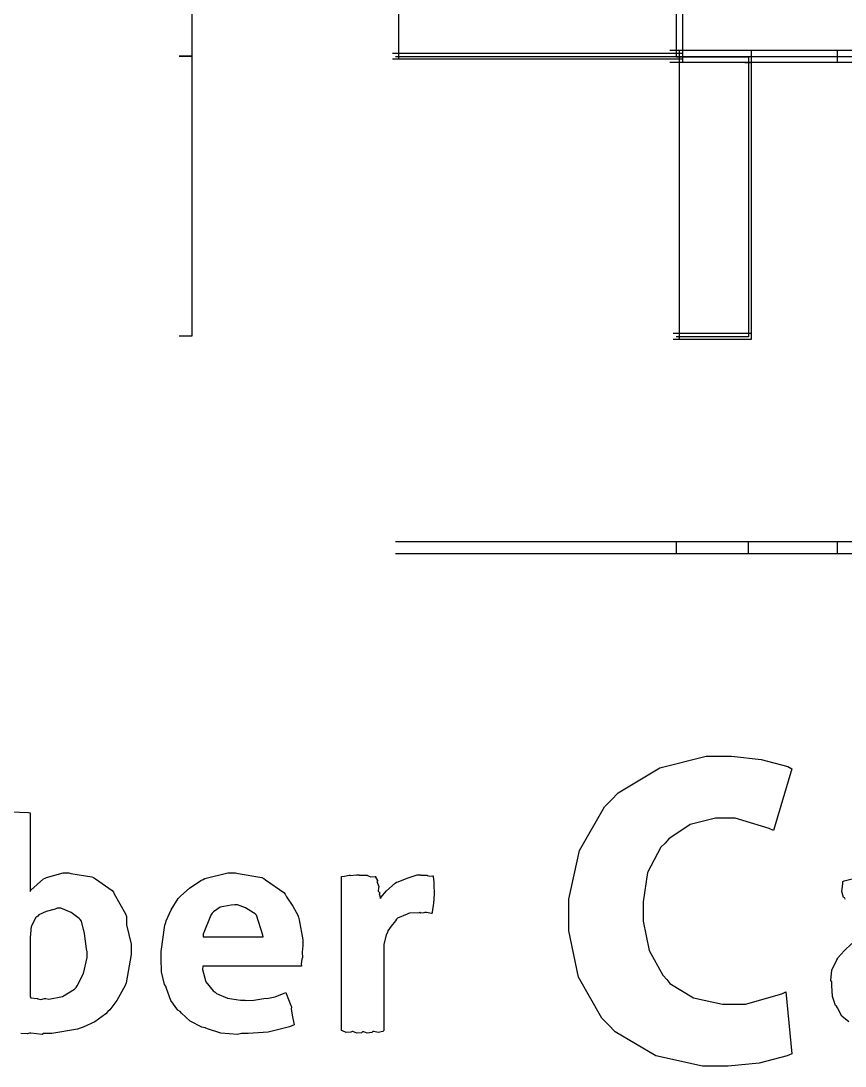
# Model space of a CAD drawing. Extents: x 1.97 to 9.39, y 0.66 to 7.28.
# Drawn here: x 5.718 to 6.641, y 1.915 to 3.086 of the extents above; entities that cross this region are included whole.
import ezdxf

# ---------------------------------------------------------------- set-up
doc = ezdxf.new("R2010")
doc.units = 0
doc.layers.get('0').update_dxf_attribs({"linetype": 'CONTINUOUS'})

msp = doc.modelspace()

# ---------------------------------------------------------------- linework, layer by layer
at = {"color": 0}
for points in [[(6.134, 3.12918), (6.14094, 3.12918), (6.14094, 3.04308), (6.134, 3.04308)], [(6.44515, 3.13265), (6.45904, 3.13265), (6.45904, 3.03961), (6.44515, 3.03961)], [(5.89513, 3.12571), (5.90901, 3.12571), (5.90901, 3.04656), (5.89513, 3.04656)], [(5.89513, 3.04656), (5.90901, 3.04656), (5.90901, 2.73264), (5.89513, 2.73264)], [(6.134, 3.05003), (6.45904, 3.05003), (6.45904, 3.04308), (6.134, 3.04308)], [(6.44515, 3.0535), (6.53614, 3.0535), (6.53614, 3.03961), (6.44515, 3.03961)], [(6.44862, 3.0535), (6.45557, 3.0535), (6.45557, 2.72917), (6.44862, 2.72917)], [(6.52919, 3.0535), (6.63265, 3.0535), (6.63265, 3.03961), (6.52919, 3.03961)], [(6.63265, 3.0535), (7.02572, 3.0535), (7.02572, 3.03961), (6.63265, 3.03961)], [(6.52919, 3.03961), (6.53614, 3.03961), (6.53614, 2.72917), (6.52919, 2.72917)], [(6.44862, 2.73611), (6.53614, 2.73611), (6.53614, 2.72917), (6.44862, 2.72917)], [(6.13747, 2.50276), (6.4521, 2.50276), (6.4521, 2.48888), (6.13747, 2.48888)], [(6.4521, 2.50276), (6.53267, 2.50276), (6.53267, 2.48888), (6.4521, 2.48888)], [(6.53267, 2.50276), (6.63265, 2.50276), (6.63265, 2.48888), (6.53267, 2.48888)], [(6.63265, 2.50276), (7.02572, 2.50276), (7.02572, 2.48888), (6.63265, 2.48888)], [(5.70589, 2.19976), (5.72597, 2.19889), (5.72797, 2.19857), (5.72797, 2.11046), (5.72879, 2.11176), (5.74274, 2.12446), (5.74468, 2.12543), (5.74636, 2.12608), (5.76508, 2.13129), (5.77138, 2.13129), (5.77371, 2.13049), (5.79699, 2.12679), (5.79915, 2.12588), (5.80111, 2.12463), (5.81972, 2.11143), (5.82129, 2.1096), (5.822, 2.10769), (5.83496, 2.08524), (5.83583, 2.08247), (5.83583, 2.07281), (5.84125, 2.05111), (5.84125, 2.04383), (5.84104, 2.03976), (5.83561, 2.00786), (5.83453, 2.00499), (5.83263, 2.00146), (5.82519, 1.98807), (5.81733, 1.97775), (5.81521, 1.97569), (5.81278, 1.97314), (5.80062, 1.96425), (5.78722, 1.95833), (5.78418, 1.95725), (5.78103, 1.956), (5.75244, 1.95096), (5.74294, 1.95096), (5.7416, 1.95014), (5.72868, 1.9515), (5.72732, 1.95161), (5.72504, 1.9509), (5.71744, 1.95107)], [(6.6416, 2.10183), (6.64122, 2.10308), (6.63986, 2.10357), (6.63775, 2.11046), (6.63883, 2.11876), (6.63883, 2.12153), (6.64035, 2.1224), (6.66569, 2.12853)], [(6.64551, 1.96425), (6.63786, 1.97076), (6.63282, 1.97999), (6.63189, 1.98178), (6.63064, 1.98253), (6.62728, 1.99246), (6.62646, 2.00483), (6.62646, 2.0089), (6.62538, 2.01058), (6.62651, 2.02208), (6.63206, 2.03386), (6.63319, 2.0356), (6.6339, 2.03646), (6.6404, 2.04394), (6.64914, 2.05186)]]:
    msp.add_lwpolyline(points, dxfattribs=at)
at = {"color": 7}
for points in [[(6.13747, 3.12571), (6.4521, 3.12571), (6.4521, 3.04585), (6.13747, 3.04585)], [(6.4521, 3.04585), (6.53331, 3.04585), (6.53331, 2.73193), (6.4521, 2.73193)]]:
    msp.add_lwpolyline(points, dxfattribs=at)
at = {"color": 254}
msp.add_lwpolyline([(6.4521, 3.12571), (8.54372, 3.12571), (8.54372, 3.04585), (6.4521, 3.04585)], dxfattribs=at)
at = {"color": 0}
for points in [[(6.57497, 1.99794), (6.58192, 1.9285), (6.57661, 1.92622), (6.54531, 1.91808), (6.51058, 1.91461), (6.49903, 1.91461), (6.48156, 1.91461), (6.42919, 1.92617), (6.38379, 1.95313), (6.37642, 1.96083), (6.36876, 1.96815), (6.34267, 2.01411), (6.33192, 2.06629), (6.33192, 2.08365), (6.33192, 2.10183), (6.34381, 2.15625), (6.37169, 2.20514), (6.37967, 2.21322), (6.38715, 2.22076), (6.43365, 2.24881), (6.48557, 2.26183), (6.50293, 2.26183), (6.51406, 2.26183), (6.54747, 2.25836), (6.57721, 2.25028), (6.58192, 2.24794), (6.56108, 2.1785), (6.55626, 2.18083), (6.51833, 2.19239), (6.50575, 2.19239), (6.49621, 2.19239), (6.46772, 2.18544), (6.4439, 2.16928), (6.43978, 2.16461), (6.43479, 2.16), (6.42003, 2.13151), (6.41525, 2.09874), (6.41525, 2.08778), (6.41525, 2.07688), (6.42182, 2.044), (6.43728, 2.0165), (6.44174, 2.01183), (6.4451, 2.00722), (6.47174, 1.991), (6.50407, 1.98406), (6.51486, 1.98406), (6.52989, 1.98406), (6.57053, 1.99567), (6.57497, 1.99794)], [(5.92139, 2.02647), (5.92111, 2.023), (5.92481, 2.00896), (5.93317, 1.99892), (5.93528, 1.9974), (5.93696, 1.99588), (5.94933, 1.99061), (5.96382, 1.9885), (5.96869, 1.9885), (5.96962, 1.98801), (5.97868, 1.98833), (5.98975, 1.99035), (5.99169, 1.99067), (5.99317, 1.9904), (6.00256, 1.99235), (6.01264, 1.99631), (6.01449, 1.99696), (6.01497, 1.99582), (6.02035, 1.98247), (6.02078, 1.9809), (6.02056, 1.97835), (6.02186, 1.96972), (6.02371, 1.96272), (6.02382, 1.96094), (6.01856, 1.95876), (5.99474, 1.95269), (5.97244, 1.95096), (5.965, 1.95096), (5.96039, 1.95014), (5.94185, 1.95139), (5.92681, 1.95637), (5.92399, 1.95747), (5.92046, 1.95839), (5.90739, 1.96511), (5.89779, 1.97396), (5.896, 1.97592), (5.8935, 1.97732), (5.88553, 1.98807), (5.88081, 2.00142), (5.87993, 2.00412), (5.87858, 2.00624), (5.87528, 2.0204), (5.87472, 2.03504), (5.87472, 2.03993), (5.87468, 2.04297), (5.87907, 2.07275), (5.87993, 2.07553), (5.88037, 2.07753), (5.8859, 2.0899), (5.89404, 2.10238), (5.89578, 2.10439), (5.89692, 2.10558), (5.90663, 2.11415), (5.91922, 2.12272), (5.92182, 2.12392), (5.92393, 2.12494), (5.94949, 2.13129), (5.95806, 2.13129), (5.96099, 2.13049), (5.98763, 2.12588), (5.98996, 2.12478), (5.99192, 2.12349), (6.01221, 2.10926), (6.01383, 2.10742), (6.0154, 2.10449), (6.02246, 2.09375), (6.02794, 2.08393), (6.02881, 2.08137), (6.02946, 2.07872), (6.03381, 2.05632), (6.03381, 2.04883), (6.03326, 2.04704), (6.03276, 2.04124), (6.03326, 2.03733), (6.03315, 2.03624), (6.03267, 2.03456), (6.03185, 2.02929), (6.03217, 2.02713), (6.03207, 2.02647), (5.92139, 2.02647)], [(6.07693, 2.12717), (6.07693, 2.12717), (6.08051, 2.12739), (6.0855, 2.12864), (6.08626, 2.12869), (6.08658, 2.12819), (6.09381, 2.12912), (6.09625, 2.12912), (6.09694, 2.12853), (6.10519, 2.12858), (6.10601, 2.12847), (6.10596, 2.12825), (6.10938, 2.1269), (6.11475, 2.12711), (6.11556, 2.12696), (6.11513, 2.12625), (6.11714, 2.1225), (6.11729, 2.12196), (6.11675, 2.12142), (6.11871, 2.11589), (6.11882, 2.11524), (6.11828, 2.11436), (6.11817, 2.11079), (6.11979, 2.10889), (6.1199, 2.10829), (6.11931, 2.10786), (6.12071, 2.10286), (6.12076, 2.10243), (6.12099, 2.10346), (6.12744, 2.11117), (6.13699, 2.11957), (6.13878, 2.12088), (6.14035, 2.12115), (6.1505, 2.12543), (6.16174, 2.12912), (6.16547, 2.12912), (6.1659, 2.12853), (6.17231, 2.12879), (6.17307, 2.12869), (6.17307, 2.12842), (6.17578, 2.1275), (6.17919, 2.12793), (6.17958, 2.12782), (6.17958, 2.12679), (6.18039, 2.12099), (6.18044, 2.12022), (6.18033, 2.11876), (6.1805, 2.11421), (6.18088, 2.11193), (6.18088, 2.11111), (6.18067, 2.10992), (6.18033, 2.09987), (6.18024, 2.09874), (6.18001, 2.09728), (6.17871, 2.08718), (6.1785, 2.08615), (6.17785, 2.08578), (6.17215, 2.08681), (6.17025, 2.08681), (6.16928, 2.08637), (6.16596, 2.08594), (6.1651, 2.08681), (6.16482, 2.08681), (6.16385, 2.08626), (6.15321, 2.08594), (6.15201, 2.08572), (6.15072, 2.08507), (6.13981, 2.08029), (6.13878, 2.07943), (6.13753, 2.07747), (6.13276, 2.0715), (6.12901, 2.06614), (6.12836, 2.06446), (6.12722, 2.06179), (6.12457, 2.05094), (6.12424, 2.0401), (6.12424, 2.03646), (6.12424, 1.95443), (6.12326, 1.95335), (6.11794, 1.9521), (6.11307, 1.9534), (6.11208, 1.95335), (6.11094, 1.95236), (6.10585, 1.9515), (6.10189, 1.9529), (6.10058, 1.9529), (6.09928, 1.95204), (6.09403, 1.95156), (6.08985, 1.95329), (6.08886, 1.95335), (6.08751, 1.95253), (6.08208, 1.95221), (6.07796, 1.95432), (6.07693, 1.95443), (6.07693, 2.12717)], [(5.72797, 1.99219), (5.72857, 1.99121), (5.73568, 1.99056), (5.73643, 1.99046), (5.73643, 1.99018), (5.73986, 1.98931), (5.74408, 1.99024), (5.74556, 1.99024), (5.74881, 1.98964), (5.76438, 1.99246), (5.77756, 2.00076), (5.77962, 2.00282), (5.78082, 2.00444), (5.7876, 2.01839), (5.79199, 2.03651), (5.79199, 2.04254), (5.79124, 2.04622), (5.7889, 2.06315), (5.78549, 2.07693), (5.78418, 2.079), (5.78282, 2.08003), (5.77376, 2.08681), (5.76221, 2.09158), (5.75836, 2.09158), (5.75586, 2.0906), (5.74576, 2.08789), (5.73785, 2.08421), (5.73643, 2.08268), (5.73426, 2.081), (5.72894, 2.07096), (5.72797, 2.05892), (5.72797, 2.0549), (5.72797, 1.99219)], [(5.9891, 2.05946), (5.98867, 2.06153), (5.98156, 2.08365), (5.98019, 2.08529), (5.97814, 2.08653), (5.96935, 2.09212), (5.96039, 2.09526), (5.95742, 2.09526), (5.95344, 2.09517), (5.94097, 2.09272), (5.93343, 2.08751), (5.93201, 2.08594), (5.93039, 2.08388), (5.92204, 2.06233), (5.92182, 2.05946), (5.9891, 2.05946)]]:
    msp.add_lwpolyline(points, close=True, dxfattribs=at)

doc.saveas('drawing.dxf')
